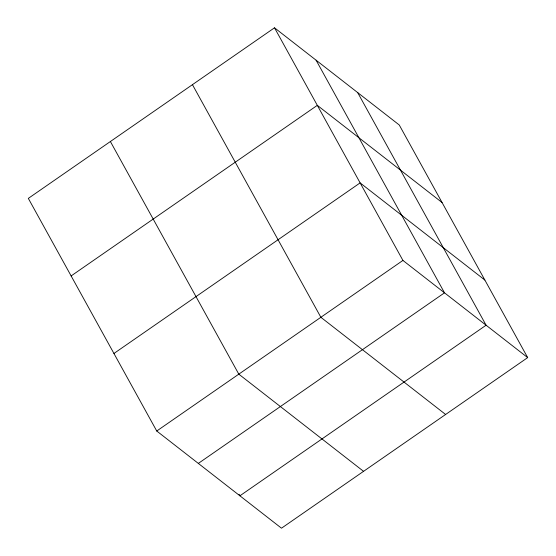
<?xml version="1.0" encoding="UTF-8"?>
<svg xmlns="http://www.w3.org/2000/svg" width="556" height="556" viewBox="0 0 556 556"><rect width="100%" height="100%" fill="white"/><g stroke="black" fill="none" stroke-linecap="round" stroke-linejoin="round"><path stroke-width="0.83" d="M274.511 27.8L28.321 198.388L156.743 431.018L281.489 528.2L527.679 357.612L399.257 124.982L274.511 27.8L402.926 260.43L527.679 357.612M71.126 275.936L317.316 105.341L442.069 202.523M113.931 353.477L360.121 182.889L484.874 280.064M156.743 431.018L402.926 260.43M198.325 463.412L444.508 292.824L316.093 60.194M445.613 414.47L320.868 317.295L192.445 84.665M363.555 471.335L238.802 374.153L110.387 141.53M357.675 92.588L486.097 325.218L239.907 495.806L239.066 494.284"/></g></svg>
